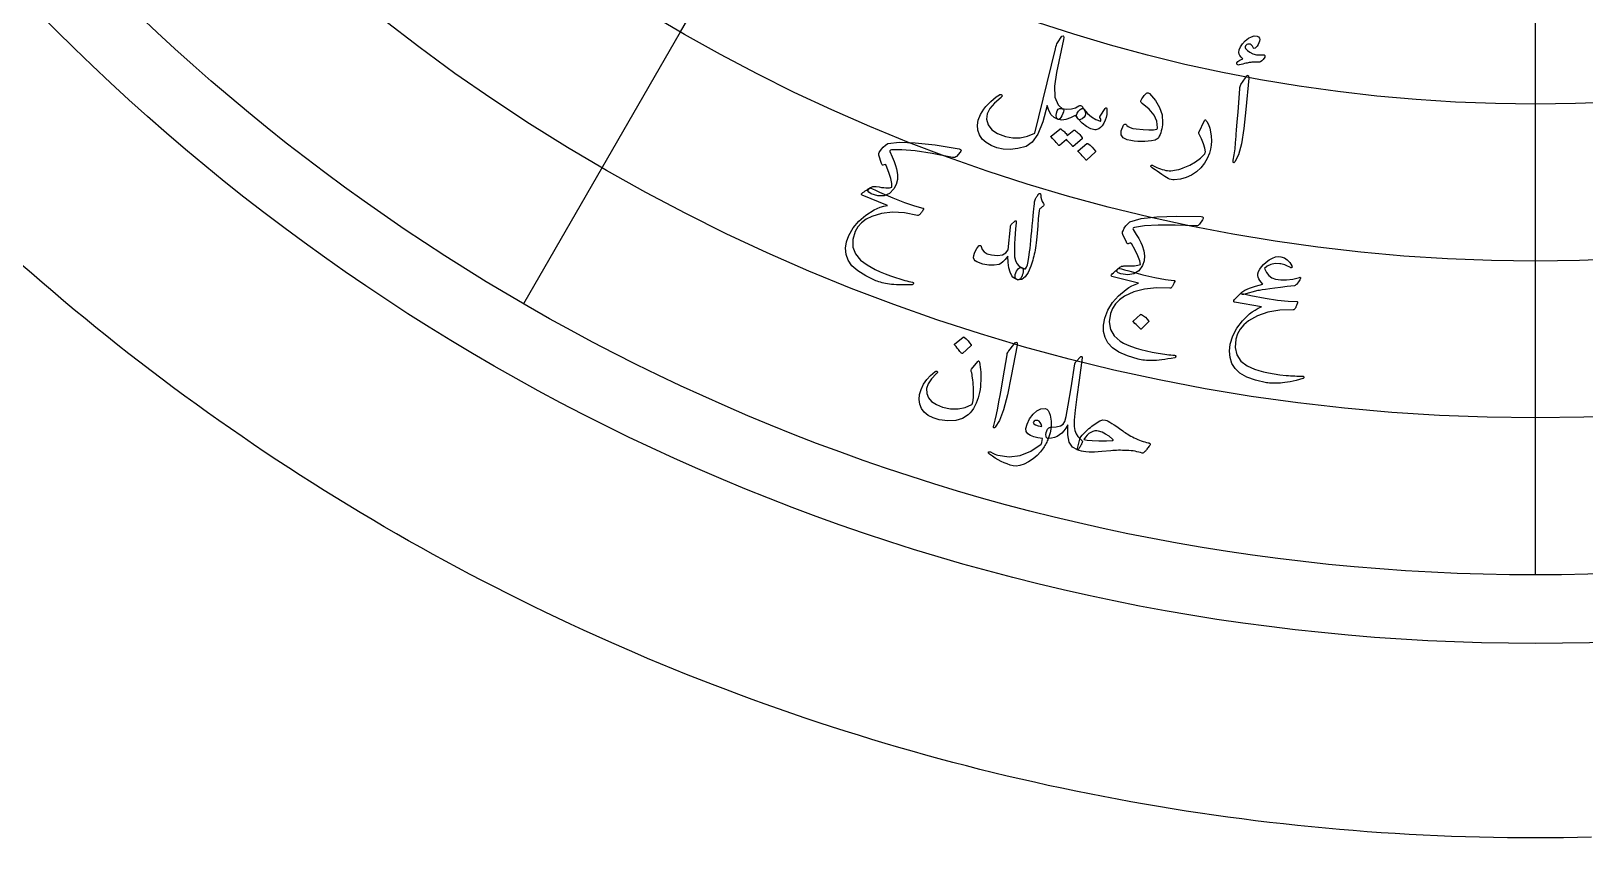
# Model space of a CAD drawing. Header units: millimetres. Extents: x -150 to 150, y -150 to 184.
# Drawn here: x -98.7 to 3.2, y -150 to -97.1 of the extents above; entities that cross this region are included whole.
import ezdxf

# ---------------------------------------------------------------- set-up
doc = ezdxf.new("R2010")
doc.units = ezdxf.units.MM
for name, color, linetype in [('CUT_OUTER', 1, 'Continuous'), ('ENGRAVE', 7, 'Continuous'), ('ENGRAVE_FINE', 8, 'Continuous'), ('GUIDE', 3, 'Continuous'), ('TEXT', 5, 'Continuous')]:
    doc.layers.add(name, color=color, linetype=linetype)

msp = doc.modelspace()

# ---------------------------------------------------------------- linework, layer by layer
at = {"layer": 'CUT_OUTER'}
msp.add_lwpolyline([(3.6812, -149.9548), (2.761, -149.9746), (1.8407, -149.9887), (0.9204, -149.9972), (0, -150), (-0.9204, -149.9972), (-1.8407, -149.9887), (-2.761, -149.9746), (-3.6812, -149.9548), (-4.6012, -149.9294), (-5.5211, -149.8984), (-6.4407, -149.8617), (-7.3602, -149.8193), (-8.2793, -149.7713), (-9.1981, -149.7177), (-10.1166, -149.6585), (-11.0347, -149.5936), (-11.9524, -149.523), (-12.8696, -149.4469), (-13.7863, -149.3651), (-14.7026, -149.2777), (-15.6182, -149.1847), (-16.5333, -149.086), (-17.4478, -148.9818), (-18.3616, -148.8719), (-19.2747, -148.7565), (-20.1871, -148.6354), (-21.0987, -148.5087), (-22.0096, -148.3765), (-22.9196, -148.2386), (-23.8287, -148.0952), (-24.737, -147.9462), (-25.6443, -147.7916), (-26.5506, -147.6315), (-27.456, -147.4658), (-28.3603, -147.2946), (-29.2635, -147.1178), (-30.1657, -146.9355), (-31.0667, -146.7476), (-31.9665, -146.5542), (-32.8652, -146.3553), (-33.7626, -146.1509), (-34.6587, -145.941), (-35.5535, -145.7256), (-36.447, -145.5047), (-37.3391, -145.2783), (-38.2298, -145.0465), (-39.1191, -144.8092), (-40.0069, -144.5664), (-40.8932, -144.3182), (-41.778, -144.0646), (-42.6611, -143.8055), (-43.5427, -143.5411), (-44.4226, -143.2712), (-45.3009, -142.9959), (-46.1774, -142.7153), (-47.0523, -142.4292), (-47.9253, -142.1378), (-48.7965, -141.8411), (-49.6659, -141.539), (-50.5335, -141.2316), (-51.3991, -140.9189), (-52.2628, -140.6009), (-53.1245, -140.2775), (-53.9843, -139.9489), (-54.8419, -139.615), (-55.6976, -139.2759), (-56.5511, -138.9315), (-57.4025, -138.5819), (-58.2518, -138.2271), (-59.0988, -137.8671), (-59.9436, -137.5019), (-60.7862, -137.1315), (-61.6265, -136.7559), (-62.4644, -136.3752), (-63.3, -135.9894), (-64.1333, -135.5984), (-64.9641, -135.2023), (-65.7924, -134.8012), (-66.6183, -134.3949), (-67.4417, -133.9836), (-68.2625, -133.5673), (-69.0808, -133.1459), (-69.8965, -132.7196), (-70.7095, -132.2882), (-71.5199, -131.8518), (-72.3276, -131.4105), (-73.1325, -130.9642), (-73.9347, -130.513), (-74.7342, -130.0569), (-75.5308, -129.5959), (-76.3245, -129.13), (-77.1154, -128.6593), (-77.9034, -128.1837), (-78.6885, -127.7033), (-79.4705, -127.2181), (-80.2496, -126.728), (-81.0257, -126.2332), (-81.7987, -125.7337), (-82.5687, -125.2294), (-83.3355, -124.7204), (-84.0992, -124.2068), (-84.8598, -123.6884), (-85.6171, -123.1654), (-86.3712, -122.6377), (-87.1221, -122.1054), (-87.8697, -121.5686), (-88.614, -121.0271), (-89.3549, -120.4811), (-90.0925, -119.9306), (-90.8267, -119.3755), (-91.5574, -118.816), (-92.2847, -118.252), (-93.0086, -117.6835), (-93.7289, -117.1106), (-94.4457, -116.5333), (-95.159, -115.9516), (-95.8687, -115.3655), (-96.5747, -114.7751), (-97.2772, -114.1804), (-97.9759, -113.5813), (-98.671, -112.978), (-99.3624, -112.3705)], dxfattribs=at)
at = {"layer": 'ENGRAVE'}
for radius in [132.75, 112.1737]:
    msp.add_circle((0, 0), radius, dxfattribs=at)
at = {"layer": 'ENGRAVE_FINE'}
for points in [[(-56.0869, -97.1453), (-45.7987, -79.3258)], [(0, -112.1737), (0, -91.5975)], [(-66.375, -114.9649), (-56.0869, -97.1453)], [(0, -132.75), (0, -112.1737)]]:
    msp.add_lwpolyline(points, dxfattribs=at)
for radius in [122.4619, 101.8856]:
    msp.add_circle((0, 0), radius, dxfattribs=at)
at = {"layer": 'GUIDE'}
msp.add_circle((0, 0), 137.25, dxfattribs=at)
at = {"layer": 'TEXT'}
for points in [[(-31.4359, -99.8127), (-31.5645, -100.7147), (-31.5278, -101.4226), (-31.3256, -101.9359), (-30.9585, -102.2534), (-30.9434, -102.3017), (-30.9585, -102.3845), (-31.004, -102.5018), (-31.0797, -102.6536), (-31.1453, -102.7714), (-31.206, -102.8513), (-31.262, -102.8933), (-31.3131, -102.8974), (-31.5778, -102.7728), (-31.7868, -102.577), (-31.9399, -102.3104), (-32.0368, -101.9733), (-32.3258, -103.044), (-32.6509, -103.8492), (-33.0144, -104.3879), (-33.4167, -104.6593), (-33.9653, -104.7986), (-34.4686, -104.8614), (-34.9255, -104.8484), (-35.3351, -104.7601), (-35.7221, -104.6062), (-36.0426, -104.4105), (-36.2964, -104.1736), (-36.4832, -103.8962), (-36.5934, -103.5903), (-36.6176, -103.2679), (-36.5563, -102.9291), (-36.4102, -102.5739), (-36.3061, -102.3934), (-36.1874, -102.218), (-36.0544, -102.0477), (-35.907, -101.8825), (-35.7449, -101.7223), (-35.5676, -101.5674), (-35.3751, -101.4176), (-35.1676, -101.2729), (-35.1394, -101.2594), (-35.1113, -101.2526), (-35.0832, -101.2523), (-35.0552, -101.2587), (-35.0338, -101.2694), (-35.0174, -101.2851), (-35.006, -101.3056), (-34.9997, -101.331), (-35.0009, -101.3588), (-35.0121, -101.3864), (-35.0334, -101.4139), (-35.0647, -101.4413), (-35.5025, -101.8144), (-35.809, -102.1762), (-35.9828, -102.5279), (-36.0226, -102.8701), (-35.9197, -103.2499), (-35.6784, -103.5674), (-35.2988, -103.8216), (-34.7811, -104.011), (-34.2946, -104.0932), (-33.8089, -104.0849), (-33.325, -103.9862), (-32.8439, -103.7971), (-31.5006, -98.2565), (-31.4673, -98.1244), (-31.4336, -98.0145), (-31.3996, -97.9266), (-31.3652, -97.8608), (-31.066, -97.4296), (-30.9973, -97.4065), (-30.9572, -97.4335), (-30.9457, -97.5106), (-30.9628, -97.6379)], [(-18.1008, -99.1264), (-18.2064, -99.1278), (-18.3045, -99.1294), (-18.3951, -99.1312), (-18.4782, -99.1333), (-18.5533, -99.1363), (-18.6202, -99.1408), (-18.6788, -99.1468), (-18.7291, -99.1543), (-18.7805, -99.164), (-18.8427, -99.1764), (-18.9155, -99.1916), (-18.999, -99.2094), (-19.0933, -99.2304), (-19.1986, -99.2551), (-19.3148, -99.2834), (-19.442, -99.3153), (-19.4927, -99.3224), (-19.5334, -99.3144), (-19.564, -99.2913), (-19.5844, -99.2532), (-19.5847, -99.1695), (-19.5207, -99.0846), (-19.3927, -98.9984), (-19.2008, -98.9107), (-19.3145, -98.8087), (-19.3956, -98.7065), (-19.4442, -98.6042), (-19.4604, -98.5019), (-19.4316, -98.3206), (-19.3514, -98.1334), (-19.22, -97.9403), (-19.0378, -97.7411), (-18.8343, -97.5702), (-18.6386, -97.4625), (-18.4504, -97.418), (-18.2693, -97.4367), (-18.1748, -97.482), (-18.1174, -97.5501), (-18.0969, -97.6411), (-18.1135, -97.755), (-18.1536, -97.8741), (-18.2033, -97.9807), (-18.2629, -98.0749), (-18.3322, -98.1567), (-18.3965, -98.2111), (-18.4502, -98.2303), (-18.4933, -98.2142), (-18.5258, -98.1629), (-18.5599, -98.0889), (-18.605, -98.0308), (-18.6611, -97.9888), (-18.7282, -97.9627), (-18.8011, -97.9487), (-18.8685, -97.9528), (-18.9304, -97.9749), (-18.9868, -98.0151), (-19.0327, -98.068), (-19.0536, -98.1214), (-19.0495, -98.1754), (-19.0204, -98.2301), (-18.8986, -98.3701), (-18.7397, -98.4862), (-18.5437, -98.5781), (-18.3107, -98.6456), (-18.2899, -98.6486), (-18.2664, -98.6506), (-18.2401, -98.6515), (-18.2112, -98.6512), (-18.1796, -98.6504), (-18.1455, -98.6495), (-18.1088, -98.6485), (-18.0697, -98.6475), (-18.0273, -98.647), (-17.989, -98.6463), (-17.9547, -98.6454), (-17.9243, -98.6442), (-17.8976, -98.6435), (-17.874, -98.6438), (-17.8536, -98.6451), (-17.8365, -98.6474), (-17.805, -98.6568), (-17.7807, -98.6724), (-17.7635, -98.694), (-17.7534, -98.7219), (-17.7485, -98.7477), (-17.7483, -98.7717), (-17.7528, -98.7937), (-17.7619, -98.8138), (-17.8644, -98.9494), (-17.9551, -99.0467), (-18.0339, -99.1057), (-18.1008, -99.1264)], [(-19.0337, -100.1606), (-18.9294, -100.0229), (-18.8587, -99.9809), (-18.8213, -100.0348), (-18.8173, -100.1845), (-19.01, -102.2329), (-19.1282, -103.4901), (-19.2855, -104.4826), (-19.4847, -105.2102), (-19.7272, -105.6723), (-19.7623, -105.7072), (-19.7908, -105.7242), (-19.8128, -105.7233), (-19.8281, -105.7045), (-19.8382, -105.6776), (-19.8427, -105.6443), (-19.8418, -105.6046), (-19.8352, -105.5585), (-19.7684, -105.2025), (-19.7139, -104.8218), (-19.6718, -104.4164), (-19.6418, -103.9865), (-19.6318, -103.8745), (-19.6079, -103.5716), (-19.5696, -103.0776), (-19.5165, -102.3929), (-19.4082, -100.8723), (-19.397, -100.7925), (-19.379, -100.7204), (-19.3543, -100.656), (-19.3228, -100.5992)], [(-25.8759, -101.6208), (-25.8196, -101.5324), (-25.7662, -101.4535), (-25.7158, -101.384), (-25.6684, -101.324), (-25.6244, -101.2729), (-25.5841, -101.23), (-25.5474, -101.1953), (-25.5145, -101.1688), (-25.4682, -101.1471), (-25.4215, -101.1448), (-25.3743, -101.162), (-25.3268, -101.1987), (-24.933, -101.6383), (-24.6579, -102.1017), (-24.5025, -102.5901), (-24.4678, -103.1039), (-24.4794, -103.2457), (-24.4973, -103.3827), (-24.5217, -103.515), (-24.5524, -103.6426), (-24.5899, -103.7642), (-24.6344, -103.8788), (-24.6859, -103.9864), (-24.7444, -104.0869), (-24.7875, -104.1379), (-24.8384, -104.1806), (-24.8971, -104.215), (-24.9636, -104.241), (-25.1829, -104.2888), (-25.4053, -104.3214), (-25.631, -104.3389), (-25.8597, -104.3411), (-26.0906, -104.3294), (-26.3229, -104.305), (-26.5565, -104.2679), (-26.7913, -104.2181), (-27.0549, -104.1014), (-27.1832, -103.9048), (-27.1766, -103.6288), (-27.0355, -103.2735), (-27.0098, -103.2375), (-26.9803, -103.2122), (-26.9472, -103.1977), (-26.9103, -103.1938), (-26.8822, -103.2049), (-26.8549, -103.2233), (-26.8285, -103.2491), (-26.8028, -103.2822), (-26.7172, -103.3611), (-26.5898, -103.4258), (-26.4206, -103.4762), (-26.2097, -103.512), (-25.7446, -103.5597), (-25.3604, -103.577), (-25.0572, -103.5647), (-24.835, -103.5236), (-24.8219, -103.5139), (-24.8109, -103.495), (-24.802, -103.467), (-24.7953, -103.4299), (-24.8408, -103.0125), (-25.0247, -102.6087), (-25.3457, -102.2175), (-25.8029, -101.8378), (-25.8615, -101.7846), (-25.8932, -101.7307), (-25.898, -101.6761), (-25.8759, -101.6208)], [(-29.6133, -102.7294), (-29.7364, -102.8402), (-29.8429, -102.9003), (-29.9325, -102.9096), (-30.0052, -102.8683), (-30.0141, -102.8589), (-30.0266, -102.8435), (-30.0429, -102.8221), (-30.063, -102.7948), (-30.0878, -102.7611), (-30.1184, -102.7208), (-30.1547, -102.6739), (-30.1967, -102.6205), (-30.5135, -102.7906), (-30.8069, -102.893), (-31.0763, -102.9277), (-31.3212, -102.8949), (-31.3921, -102.8493), (-31.4343, -102.7642), (-31.4478, -102.6399), (-31.4325, -102.4762), (-31.3902, -102.3224), (-31.3207, -102.2196), (-31.2238, -102.1678), (-31.0996, -102.1669), (-30.7526, -102.2069), (-30.4453, -102.1914), (-30.1783, -102.1207), (-29.9515, -101.9952), (-29.8966, -101.9682), (-29.8431, -101.9681), (-29.7908, -101.9948), (-29.7399, -102.0484), (-29.732, -102.0569), (-29.7221, -102.0699), (-29.7102, -102.0872), (-29.6963, -102.1089), (-29.6805, -102.1351), (-29.6626, -102.1656), (-29.6426, -102.2005), (-29.6207, -102.2398), (-29.5447, -102.3836), (-29.5181, -102.5131), (-29.5409, -102.6284), (-29.6133, -102.7294)], [(-30.0283, -102.8267), (-30.0923, -102.7181), (-30.1074, -102.6009), (-30.0738, -102.4751), (-29.9916, -102.3407), (-29.868, -102.2347), (-29.7666, -102.1778), (-29.6873, -102.1698), (-29.6298, -102.211), (-29.3845, -102.4977), (-29.1209, -102.7245), (-28.8395, -102.8912), (-28.541, -102.9977), (-28.5298, -102.9987), (-28.5205, -102.9948), (-28.5131, -102.9859), (-28.5077, -102.9723), (-28.5079, -102.9435), (-28.5197, -102.8973), (-28.5431, -102.8339), (-28.578, -102.7531), (-28.5825, -102.7302), (-28.583, -102.7083), (-28.5794, -102.6876), (-28.5718, -102.668), (-28.2237, -102.1657), (-28.2087, -102.1471), (-28.1935, -102.135), (-28.1779, -102.1296), (-28.162, -102.1307), (-28.1475, -102.1374), (-28.1365, -102.1486), (-28.1289, -102.1642), (-28.1247, -102.1843), (-28.1139, -102.3819), (-28.1269, -102.5719), (-28.1638, -102.7541), (-28.2248, -102.9288), (-28.3251, -103.1392), (-28.4286, -103.3043), (-28.535, -103.424), (-28.6446, -103.4984), (-28.7221, -103.5344), (-28.7908, -103.5577), (-28.8504, -103.5682), (-28.9009, -103.5661), (-29.1763, -103.4953), (-29.4564, -103.3486), (-29.7407, -103.1257), (-30.0283, -102.8267)], [(-21.7118, -102.9587), (-21.7041, -102.9449), (-21.696, -102.9343), (-21.6876, -102.927), (-21.6788, -102.9229), (-21.6555, -102.9257), (-21.6297, -102.9418), (-21.6015, -102.9712), (-21.5707, -103.014), (-21.4592, -103.2225), (-21.3733, -103.4544), (-21.3131, -103.7096), (-21.2784, -103.9883), (-21.2669, -104.283), (-21.2811, -104.5682), (-21.321, -104.8439), (-21.387, -105.11), (-21.5328, -105.4483), (-21.724, -105.7624), (-21.9612, -106.0518), (-22.2446, -106.3164), (-22.5662, -106.5419), (-22.9156, -106.7063), (-23.2928, -106.8092), (-23.6973, -106.8503), (-23.8031, -106.8487), (-23.9055, -106.8317), (-24.0045, -106.7994), (-24.0999, -106.7516), (-24.3148, -106.62), (-24.508, -106.4988), (-24.6795, -106.3881), (-24.8295, -106.288), (-24.9575, -106.1987), (-25.0631, -106.1204), (-25.1464, -106.0531), (-25.2074, -105.997), (-25.2191, -105.9813), (-25.2266, -105.9666), (-25.23, -105.9529), (-25.2292, -105.9402), (-25.2239, -105.9249), (-25.2156, -105.9112), (-25.2045, -105.8994), (-25.1906, -105.8893), (-25.1742, -105.8829), (-25.1558, -105.8825), (-25.1356, -105.8878), (-25.1134, -105.899), (-24.9791, -105.9702), (-24.8494, -106.0332), (-24.7243, -106.0879), (-24.6039, -106.1344), (-24.4871, -106.173), (-24.3729, -106.2038), (-24.2613, -106.2269), (-24.1524, -106.2424), (-24.042, -106.25), (-23.926, -106.2496), (-23.8045, -106.2413), (-23.6773, -106.225), (-23.5446, -106.2002), (-23.4061, -106.1663), (-23.262, -106.1233), (-23.1122, -106.0712), (-22.6853, -105.8907), (-22.3085, -105.6748), (-21.9814, -105.4241), (-21.7041, -105.1389), (-21.6851, -105.115), (-21.6715, -105.0858), (-21.6633, -105.0512), (-21.6604, -105.0113), (-21.6998, -104.7635), (-21.7829, -104.4798), (-21.9093, -104.1601), (-22.0783, -103.8044), (-22.0844, -103.7827), (-22.0869, -103.7641), (-22.0857, -103.7483), (-22.0808, -103.7354)], [(-30.2966, -103.5934), (-30.2834, -103.5864), (-30.2674, -103.5846), (-30.2484, -103.5879), (-30.2265, -103.5965), (-30.1547, -103.6496), (-30.0862, -103.7048), (-30.0211, -103.7623), (-29.9593, -103.8221), (-29.9005, -103.8847), (-29.8444, -103.9509), (-29.7908, -104.0206), (-29.7399, -104.0939), (-29.7318, -104.1141), (-29.7312, -104.1333), (-29.738, -104.1515), (-29.7524, -104.1686), (-30.3235, -104.6657), (-30.3367, -104.6706), (-30.3527, -104.6659), (-30.3715, -104.6518), (-30.3932, -104.6281), (-30.4069, -104.608), (-30.4304, -104.5791), (-30.4636, -104.5414), (-30.5065, -104.4949), (-30.5595, -104.4388), (-30.6228, -104.3726), (-30.6965, -104.2962), (-30.7805, -104.2096), (-31.234, -104.5897), (-31.2528, -104.5999), (-31.2724, -104.5978), (-31.2928, -104.5835), (-31.3141, -104.557), (-31.3325, -104.534), (-31.3619, -104.499), (-31.4022, -104.4519), (-31.4535, -104.3928), (-31.5167, -104.3213), (-31.5928, -104.2371), (-31.6818, -104.1402), (-31.7835, -104.0305), (-31.7927, -104.0146), (-31.7947, -104.0009), (-31.7895, -103.9893), (-31.7771, -103.98), (-31.1987, -103.5175), (-31.1855, -103.5106), (-31.1694, -103.5089), (-31.1504, -103.5124), (-31.1285, -103.5212), (-31.0666, -103.5635), (-31.0078, -103.6087), (-30.952, -103.6567), (-30.8993, -103.7077), (-30.8494, -103.7609), (-30.8023, -103.8161), (-30.758, -103.8731), (-30.7163, -103.9321)], [(-37.7531, -105.042), (-37.9941, -105.3108), (-38.0402, -105.3515), (-38.0977, -105.3761), (-38.1665, -105.3848), (-38.2468, -105.3775), (-39.5816, -105.1272), (-40.6932, -104.9576), (-41.5829, -104.8757), (-42.2514, -104.8873), (-42.3098, -104.9003), (-42.3459, -104.9233), (-42.3597, -104.9563), (-42.3512, -104.9994), (-42.2001, -105.351), (-42.077, -105.6558), (-41.9823, -105.9139), (-41.9166, -106.1253), (-41.8572, -106.4928), (-41.8654, -106.8345), (-41.9418, -107.1504), (-42.087, -107.4403), (-42.3888, -107.7416), (-42.7397, -107.8963), (-43.1392, -107.9038), (-43.5863, -107.7636), (-43.7487, -107.6647), (-43.8101, -107.5645), (-43.7708, -107.4631), (-43.631, -107.3604), (-43.5708, -107.3302), (-43.5213, -107.3067), (-43.4825, -107.2898), (-43.4544, -107.2796), (-43.402, -107.2783), (-43.3506, -107.2795), (-43.3003, -107.2833), (-43.251, -107.2897), (-43.0687, -107.3192), (-42.9019, -107.3427), (-42.7508, -107.3602), (-42.6153, -107.3718), (-42.495, -107.3763), (-42.3893, -107.3724), (-42.2982, -107.3601), (-42.2217, -107.3395), (-42.2283, -107.0922), (-42.2941, -106.7714), (-42.4184, -106.3771), (-42.6, -105.9089), (-42.6111, -105.8875), (-42.6242, -105.8712), (-42.6393, -105.8601), (-42.6566, -105.8541), (-42.8118, -105.8877), (-42.8396, -105.8834), (-42.8646, -105.8623), (-42.8866, -105.8243), (-42.9057, -105.7694), (-43.0774, -105.2258), (-43.0849, -105.1735), (-43.078, -105.1171), (-43.0566, -105.0566), (-43.0208, -104.9919), (-42.9121, -104.8401), (-42.7875, -104.7039), (-42.647, -104.5831), (-42.4906, -104.4777), (-41.728, -104.3814), (-40.6934, -104.4132), (-39.3861, -104.5648), (-37.8041, -104.8261), (-37.7243, -104.8554), (-37.6891, -104.9011), (-37.6987, -104.9633), (-37.7531, -105.042)], [(-29.4368, -104.4668), (-29.4237, -104.4596), (-29.4075, -104.4576), (-29.3884, -104.4609), (-29.3663, -104.4692), (-29.2238, -104.5776), (-29.0942, -104.6973), (-28.9776, -104.8283), (-28.8738, -104.9708), (-28.8653, -104.9905), (-28.864, -105.0082), (-28.87, -105.0239), (-28.8833, -105.0376), (-29.4434, -105.542), (-29.462, -105.5525), (-29.4817, -105.5508), (-29.5025, -105.5368), (-29.5244, -105.5107), (-29.5433, -105.488), (-29.5734, -105.4535), (-29.6148, -105.4071), (-29.6674, -105.3489), (-29.7322, -105.2785), (-29.8102, -105.1956), (-29.9013, -105.1002), (-30.0055, -104.9922), (-30.0186, -104.9754), (-30.0235, -104.9609), (-30.02, -104.9489), (-30.0083, -104.9392)], [(-43.0388, -107.6552), (-42.1665, -108.0358), (-41.4006, -108.3356), (-40.7427, -108.5569), (-40.1942, -108.7018), (-40.1772, -108.7058), (-40.1635, -108.7121), (-40.153, -108.7207), (-40.1459, -108.7315), (-40.1424, -108.744), (-40.1427, -108.7575), (-40.1468, -108.772), (-40.1548, -108.7877), (-40.192, -108.8462), (-40.2268, -108.8997), (-40.2593, -108.9482), (-40.2894, -108.9915), (-40.3172, -109.0298), (-40.3426, -109.063), (-40.3657, -109.0911), (-40.3863, -109.1142), (-40.425, -109.1489), (-40.4629, -109.1711), (-40.5002, -109.1805), (-40.5367, -109.1774), (-41.397, -109.0206), (-42.1846, -108.9799), (-42.9013, -109.0568), (-43.548, -109.253), (-43.9093, -109.4342), (-44.21, -109.6584), (-44.4496, -109.9259), (-44.6278, -110.2372), (-44.7938, -110.772), (-44.791, -111.2636), (-44.6182, -111.7119), (-44.2744, -112.1159), (-44.0756, -112.2751), (-43.8491, -112.4305), (-43.595, -112.5821), (-43.3132, -112.7296), (-43.0044, -112.8732), (-42.6692, -113.0127), (-42.3076, -113.1481), (-41.9196, -113.279), (-41.7804, -113.322), (-41.6431, -113.3632), (-41.5077, -113.4024), (-41.3742, -113.4398), (-41.2435, -113.475), (-41.1166, -113.5078), (-40.9934, -113.538), (-40.8739, -113.5657), (-40.8384, -113.5765), (-40.8165, -113.5943), (-40.8085, -113.6189), (-40.8142, -113.6504), (-40.8293, -113.684), (-40.8471, -113.7077), (-40.8674, -113.7216), (-40.8905, -113.7257), (-41.1259, -113.7351), (-41.3478, -113.7402), (-41.5561, -113.7409), (-41.7507, -113.7375), (-41.9312, -113.7304), (-42.0975, -113.7205), (-42.2494, -113.7078), (-42.3869, -113.6923), (-42.5138, -113.6712), (-42.6366, -113.6485), (-42.7552, -113.6243), (-42.8696, -113.5986), (-42.98, -113.5703), (-43.0865, -113.5384), (-43.189, -113.5029), (-43.2876, -113.4638), (-43.9437, -113.1535), (-44.4626, -112.8248), (-44.8445, -112.4795), (-45.0896, -112.1191), (-45.2213, -111.7378), (-45.2584, -111.3392), (-45.2015, -110.9234), (-45.0513, -110.4905), (-44.7679, -109.9928), (-44.3961, -109.5491), (-43.9369, -109.1583), (-43.3913, -108.8193), (-43.1956, -108.7286), (-42.9844, -108.6509), (-42.7576, -108.5861), (-42.5154, -108.534), (-44.1837, -107.8495), (-44.2167, -107.8159), (-44.2208, -107.7781), (-44.196, -107.736), (-44.1423, -107.6897), (-44.0515, -107.6275), (-43.9695, -107.5717), (-43.8962, -107.5223), (-43.8316, -107.4794), (-43.7759, -107.4435), (-43.7292, -107.4148), (-43.6915, -107.3935), (-43.6628, -107.3796), (-43.6166, -107.3939), (-43.4973, -107.4447), (-43.3048, -107.532), (-43.0388, -107.6552)], [(-32.6178, -107.7973), (-32.595, -107.7668), (-32.5708, -107.7474), (-32.5453, -107.7391), (-32.5184, -107.7419), (-32.4968, -107.7528), (-32.4802, -107.7709), (-32.4686, -107.7962), (-32.4619, -107.8288), (-32.4442, -107.9918), (-32.4091, -108.1416), (-32.3567, -108.278), (-32.2869, -108.4011), (-32.2671, -108.4521), (-32.2678, -108.5018), (-32.2888, -108.5504), (-32.3303, -108.5976), (-32.3564, -108.6209), (-32.3829, -108.644), (-32.4098, -108.667), (-32.4372, -108.6899), (-32.4646, -108.7127), (-32.4916, -108.7357), (-32.5181, -108.7588), (-32.5442, -108.782), (-32.561, -108.8522), (-32.5859, -109.0547), (-32.6189, -109.3896), (-32.6594, -109.857), (-32.6807, -110.1141), (-32.7019, -110.3552), (-32.723, -110.5804), (-32.744, -110.7895), (-32.7652, -110.9821), (-32.7871, -111.1576), (-32.8096, -111.3159), (-32.8328, -111.457), (-32.8577, -111.5892), (-32.8852, -111.7206), (-32.9154, -111.8512), (-32.9483, -111.981), (-32.9839, -112.1105), (-33.0225, -112.2401), (-33.0641, -112.3697), (-33.1086, -112.4995), (-33.2884, -112.9256), (-33.4839, -113.2201), (-33.6952, -113.3828), (-33.9219, -113.4136), (-34.0215, -113.3867), (-34.092, -113.3354), (-34.1335, -113.2598), (-34.1458, -113.16), (-34.1344, -113.0504), (-34.1047, -112.9453), (-34.0566, -112.8448), (-33.9903, -112.7488), (-33.9147, -112.6643), (-33.8432, -112.6126), (-33.7757, -112.5936), (-33.7122, -112.6073), (-33.6652, -112.625), (-33.6231, -112.6407), (-33.5858, -112.6545), (-33.5533, -112.6663), (-33.5249, -112.6755), (-33.4999, -112.6813), (-33.4783, -112.6836), (-33.4601, -112.6824), (-33.3963, -112.586), (-33.3376, -112.428), (-33.2842, -112.2083), (-33.2358, -111.927), (-33.2124, -111.7583), (-33.1882, -111.5641), (-33.163, -111.3444), (-33.1369, -111.0994), (-33.1092, -110.8286), (-33.0793, -110.5318), (-33.0469, -110.209), (-33.0122, -109.8602), (-32.9784, -109.5191), (-32.9491, -109.2193), (-32.9243, -108.9608), (-32.9042, -108.7436), (-32.8884, -108.5678), (-32.8766, -108.4335), (-32.8688, -108.3407), (-32.865, -108.2894), (-32.8551, -108.224), (-32.8343, -108.157), (-32.8026, -108.0884), (-32.7601, -108.0183), (-32.7354, -107.9842), (-32.7127, -107.952), (-32.692, -107.9217), (-32.6732, -107.8931), (-32.6564, -107.8664), (-32.6416, -107.8415), (-32.6287, -107.8185), (-32.6178, -107.7973)], [(-33.9313, -113.4185), (-34.0751, -113.3662), (-34.1947, -113.3025), (-34.2901, -113.2276), (-34.3613, -113.1414), (-34.4718, -112.913), (-34.552, -112.6227), (-34.6016, -112.2706), (-34.6204, -111.8568), (-34.7867, -112.0659), (-34.9371, -112.2255), (-35.0713, -112.3355), (-35.1893, -112.396), (-35.516, -112.4554), (-35.8697, -112.448), (-36.2499, -112.3733), (-36.6561, -112.2312), (-36.7628, -112.166), (-36.8315, -112.076), (-36.8622, -111.9612), (-36.8549, -111.8217), (-36.8147, -111.6682), (-36.7466, -111.5111), (-36.6508, -111.3504), (-36.5273, -111.1861), (-36.5066, -111.165), (-36.4844, -111.1513), (-36.4606, -111.1449), (-36.4354, -111.1458), (-36.4063, -111.1563), (-36.3855, -111.1739), (-36.3729, -111.1985), (-36.3686, -111.2303), (-36.3113, -111.4244), (-36.1807, -111.5787), (-35.9768, -111.693), (-35.6996, -111.7668), (-35.2935, -111.8007), (-34.9734, -111.7566), (-34.7397, -111.6354), (-34.5921, -111.4375), (-34.4485, -109.956), (-34.4382, -109.8891), (-34.4212, -109.8321), (-34.3978, -109.7849), (-34.3678, -109.7476), (-34.1821, -109.5719), (-34.1563, -109.5493), (-34.1339, -109.5344), (-34.1148, -109.5272), (-34.0991, -109.5277), (-34.0828, -109.5445), (-34.0734, -109.5746), (-34.0711, -109.6182), (-34.0758, -109.6751), (-34.1161, -110.052), (-34.1476, -110.401), (-34.1705, -110.7219), (-34.1849, -111.0148), (-34.1917, -111.2793), (-34.1918, -111.5153), (-34.1853, -111.7226), (-34.1722, -111.9012), (-34.1208, -112.1418), (-34.0258, -112.3401), (-33.8871, -112.496), (-33.705, -112.6094), (-33.6547, -112.6448), (-33.6222, -112.7001), (-33.6074, -112.7753), (-33.6102, -112.8705), (-33.6177, -112.9189), (-33.6272, -112.9672), (-33.6386, -113.0154), (-33.652, -113.0636), (-33.6682, -113.1114), (-33.6881, -113.1585), (-33.7118, -113.205), (-33.7392, -113.2509), (-33.7961, -113.3324), (-33.847, -113.3875), (-33.8921, -113.4162), (-33.9313, -113.4185)], [(-21.8448, -109.462), (-22.0436, -109.7634), (-22.0832, -109.8104), (-22.1364, -109.8433), (-22.2032, -109.862), (-22.2836, -109.8666), (-23.6408, -109.816), (-24.7653, -109.8122), (-25.6573, -109.8625), (-26.3168, -109.9725), (-26.3726, -109.994), (-26.4049, -110.0221), (-26.4137, -110.0568), (-26.3989, -110.0981), (-26.1977, -110.4236), (-26.0309, -110.7069), (-25.8992, -110.9482), (-25.803, -111.1476), (-25.6901, -111.5023), (-25.6478, -111.8415), (-25.6767, -112.1652), (-25.7775, -112.4733), (-26.0316, -112.8159), (-26.3558, -113.0206), (-26.7499, -113.087), (-27.2128, -113.0143), (-27.388, -112.9404), (-27.4635, -112.8503), (-27.4396, -112.7442), (-27.3165, -112.6221), (-27.2614, -112.5833), (-27.2159, -112.5528), (-27.18, -112.5304), (-27.1537, -112.5162), (-27.1021, -112.5071), (-27.0511, -112.5007), (-27.0008, -112.4971), (-26.9511, -112.4961), (-26.7664, -112.4984), (-26.598, -112.497), (-26.4459, -112.492), (-26.3102, -112.4835), (-26.1905, -112.4702), (-26.0866, -112.4507), (-25.9983, -112.4251), (-25.9257, -112.3935), (-25.9686, -112.1499), (-26.0811, -111.8424), (-26.2622, -111.4706), (-26.5109, -111.0344), (-26.5249, -111.0148), (-26.5403, -111.0006), (-26.557, -110.9919), (-26.5749, -110.9885), (-26.7235, -111.0446), (-26.7516, -111.0445), (-26.7794, -111.0273), (-26.8068, -110.993), (-26.8338, -110.9415), (-27.0838, -110.4292), (-27.0989, -110.3786), (-27.1004, -110.3218), (-27.0882, -110.2587), (-27.0623, -110.1895), (-26.9772, -110.0233), (-26.8741, -109.8702), (-26.7529, -109.73), (-26.6138, -109.6027), (-25.8738, -109.3949), (-24.8458, -109.2737), (-23.5304, -109.2309), (-21.9272, -109.256), (-21.8439, -109.2731), (-21.8024, -109.3132), (-21.8027, -109.3761), (-21.8448, -109.462)], [(-15.4106, -113.268), (-15.4118, -113.3208), (-15.4581, -113.4135), (-15.5496, -113.5459), (-15.6866, -113.7179), (-15.7144, -113.7451), (-15.7451, -113.7661), (-15.7787, -113.7812), (-15.8152, -113.7902), (-16.2992, -113.8542), (-16.7311, -113.9109), (-17.1107, -113.9606), (-17.4378, -114.0041), (-17.7122, -114.0413), (-17.9336, -114.072), (-18.1019, -114.0967), (-18.2171, -114.1156), (-19.1656, -114.3671), (-19.2285, -114.3613), (-19.2746, -114.345), (-19.304, -114.3184), (-19.3165, -114.2814), (-19.3149, -114.269), (-19.3064, -114.2549), (-19.2911, -114.2391), (-19.2689, -114.2216), (-19.0607, -114.0823), (-18.7623, -113.9481), (-18.374, -113.8184), (-17.8962, -113.6922), (-18.0009, -113.5684), (-18.0869, -113.4513), (-18.1543, -113.3408), (-18.2031, -113.2369), (-18.2259, -113.1283), (-18.2155, -113.0034), (-18.172, -112.8622), (-18.0953, -112.7046), (-17.9867, -112.5451), (-17.846, -112.3906), (-17.6733, -112.241), (-17.4688, -112.0962), (-17.2527, -111.9769), (-17.0523, -111.9028), (-16.8673, -111.874), (-16.6975, -111.8905), (-16.476, -111.9717), (-16.2839, -112.0998), (-16.1212, -112.275), (-15.9875, -112.4973), (-15.9766, -112.5242), (-15.9727, -112.5482), (-15.9757, -112.5693), (-15.9857, -112.5876), (-16.004, -112.6033), (-16.0238, -112.6104), (-16.0451, -112.6088), (-16.068, -112.5985), (-16.169, -112.5488), (-16.2665, -112.5042), (-16.3606, -112.4648), (-16.4512, -112.4304), (-16.5381, -112.4017), (-16.6208, -112.3792), (-16.6994, -112.3628), (-16.7738, -112.3527), (-17.0887, -112.3433), (-17.3623, -112.393), (-17.5951, -112.5021), (-17.7871, -112.6709), (-17.6512, -112.9288), (-17.4854, -113.1299), (-17.29, -113.2742), (-17.0652, -113.3614), (-16.7191, -113.4167), (-16.3382, -113.4159), (-15.9228, -113.3586), (-15.4738, -113.2444), (-15.4555, -113.2422), (-15.4389, -113.2454), (-15.4239, -113.254), (-15.4106, -113.268)], [(-26.6873, -112.8263), (-25.7683, -113.0741), (-24.9666, -113.2576), (-24.2833, -113.3794), (-23.7194, -113.4418), (-23.7019, -113.4433), (-23.6875, -113.4475), (-23.6759, -113.4544), (-23.6673, -113.4641), (-23.6619, -113.4759), (-23.6602, -113.4893), (-23.6622, -113.5043), (-23.6678, -113.5209), (-23.6959, -113.5844), (-23.7225, -113.6424), (-23.7474, -113.6951), (-23.7708, -113.7424), (-23.7927, -113.7844), (-23.8129, -113.821), (-23.8315, -113.8522), (-23.8486, -113.8781), (-23.8817, -113.9181), (-23.916, -113.9456), (-23.9514, -113.9605), (-23.988, -113.9627), (-24.862, -113.9346), (-25.647, -114.0105), (-26.3444, -114.1923), (-26.9552, -114.4817), (-27.2858, -114.7143), (-27.5501, -114.9803), (-27.7477, -115.2802), (-27.878, -115.6145), (-27.9633, -116.1679), (-27.888, -116.6537), (-27.6509, -117.0716), (-27.2513, -117.4204), (-27.0312, -117.5485), (-26.7843, -117.6689), (-26.5106, -117.7813), (-26.2101, -117.8857), (-25.8835, -117.9821), (-25.5314, -118.0707), (-25.1538, -118.1512), (-24.7507, -118.2235), (-24.6067, -118.2455), (-24.4648, -118.2659), (-24.3251, -118.2848), (-24.1875, -118.3021), (-24.0531, -118.3176), (-23.9227, -118.3313), (-23.7964, -118.343), (-23.6742, -118.3528), (-23.6374, -118.3583), (-23.6132, -118.3726), (-23.6016, -118.3957), (-23.6026, -118.4277), (-23.6126, -118.4632), (-23.6266, -118.4893), (-23.6448, -118.506), (-23.6669, -118.5135), (-23.8984, -118.5575), (-24.1172, -118.5952), (-24.323, -118.6267), (-24.516, -118.652), (-24.6956, -118.6717), (-24.8615, -118.6864), (-25.0136, -118.6962), (-25.1519, -118.7012), (-25.2805, -118.699), (-25.4053, -118.6947), (-25.5262, -118.6883), (-25.6432, -118.6797), (-25.7566, -118.668), (-25.8666, -118.6521), (-25.9732, -118.6322), (-26.0765, -118.6081), (-26.7712, -118.398), (-27.3329, -118.1494), (-27.7616, -117.8642), (-28.0571, -117.5439), (-28.2436, -117.1862), (-28.3391, -116.7974), (-28.3441, -116.3778), (-28.2595, -115.9274), (-28.0526, -115.3934), (-27.7503, -114.8996), (-27.3538, -114.4454), (-26.8641, -114.0296), (-26.684, -113.9111), (-26.4865, -113.8031), (-26.2719, -113.7055), (-26.0399, -113.6182), (-27.7909, -113.1874), (-27.8285, -113.159), (-27.8382, -113.1222), (-27.8199, -113.0769), (-27.7736, -113.0232), (-27.693, -112.9483), (-27.6201, -112.881), (-27.5548, -112.8213), (-27.4973, -112.7694), (-27.4475, -112.7256), (-27.4055, -112.6904), (-27.3714, -112.6638), (-27.3451, -112.6458), (-27.2973, -112.653), (-27.1718, -112.6858), (-26.9685, -112.7437), (-26.6873, -112.8263)], [(-18.672, -114.4262), (-17.7379, -114.6085), (-16.9252, -114.7351), (-16.235, -114.8085), (-15.6681, -114.831), (-15.6506, -114.8313), (-15.6359, -114.8345), (-15.6239, -114.8406), (-15.6146, -114.8496), (-15.6084, -114.8609), (-15.6058, -114.8742), (-15.6066, -114.8893), (-15.6111, -114.9063), (-15.6347, -114.9716), (-15.6571, -115.0313), (-15.6783, -115.0857), (-15.6983, -115.1345), (-15.7171, -115.1779), (-15.7347, -115.2158), (-15.7511, -115.2483), (-15.7663, -115.2753), (-15.7965, -115.3176), (-15.8287, -115.3474), (-15.863, -115.3647), (-15.8994, -115.3696), (-16.7732, -115.4031), (-17.5509, -115.5341), (-18.2338, -115.7646), (-18.8226, -116.0963), (-19.1361, -116.3516), (-19.381, -116.6356), (-19.5569, -116.9487), (-19.6633, -117.2913), (-19.7095, -117.8493), (-19.6001, -118.3286), (-19.3342, -118.7288), (-18.911, -119.0486), (-18.6824, -119.1609), (-18.4276, -119.2635), (-18.1467, -119.3564), (-17.8396, -119.4393), (-17.507, -119.5125), (-17.1495, -119.5761), (-16.7671, -119.6298), (-16.36, -119.6735), (-16.2148, -119.6853), (-16.0718, -119.6957), (-15.9311, -119.7046), (-15.7927, -119.7122), (-15.6575, -119.7182), (-15.5265, -119.7226), (-15.3997, -119.7254), (-15.277, -119.7266), (-15.24, -119.7295), (-15.2148, -119.742), (-15.2016, -119.7643), (-15.2003, -119.7963), (-15.2078, -119.8324), (-15.22, -119.8594), (-15.2369, -119.8774), (-15.2585, -119.8864), (-15.4863, -119.9466), (-15.7018, -119.9997), (-15.905, -120.0456), (-16.0957, -120.0844), (-16.2735, -120.1167), (-16.4379, -120.143), (-16.5889, -120.1636), (-16.7265, -120.1783), (-16.855, -120.1852), (-16.9798, -120.1897), (-17.1008, -120.1917), (-17.2181, -120.1914), (-17.3321, -120.1877), (-17.4429, -120.1797), (-17.5507, -120.1673), (-17.6554, -120.1505), (-18.3632, -119.9899), (-18.941, -119.7815), (-19.3887, -119.5272), (-19.7061, -119.2285), (-19.9173, -118.8848), (-20.0399, -118.5038), (-20.0745, -118.0855), (-20.0218, -117.6303), (-19.8531, -117.083), (-19.5863, -116.5692), (-19.2228, -116.0882), (-18.7637, -115.6389), (-18.5923, -115.508), (-18.403, -115.3864), (-18.1957, -115.2739), (-17.9705, -115.1705), (-19.7475, -114.8641), (-19.787, -114.8384), (-19.7992, -114.8023), (-19.7841, -114.7559), (-19.7418, -114.6991), (-19.6666, -114.6187), (-19.5986, -114.5464), (-19.5378, -114.4823), (-19.484, -114.4264), (-19.4374, -114.3792), (-19.398, -114.3411), (-19.3659, -114.3122), (-19.3409, -114.2924), (-19.2927, -114.2963), (-19.1652, -114.3201), (-18.9584, -114.3635), (-18.672, -114.4262)], [(-25.9052, -115.6763), (-25.8939, -115.6693), (-25.8798, -115.6668), (-25.8627, -115.6687), (-25.8428, -115.675), (-25.7118, -115.7642), (-25.5916, -115.8641), (-25.4825, -115.9747), (-25.3842, -116.0962), (-25.3758, -116.1132), (-25.3739, -116.1289), (-25.3784, -116.1431), (-25.3895, -116.1559), (-25.8607, -116.6307), (-25.8766, -116.6409), (-25.8941, -116.6404), (-25.9131, -116.629), (-25.9336, -116.6068), (-25.9514, -116.5877), (-25.9796, -116.5585), (-26.0183, -116.5194), (-26.0674, -116.4704), (-26.1279, -116.4111), (-26.2006, -116.3414), (-26.2856, -116.2613), (-26.3827, -116.1707), (-26.3951, -116.1564), (-26.4001, -116.1438), (-26.3976, -116.133), (-26.3877, -116.1238)], [(-37.5432, -117.163), (-37.5304, -117.1561), (-37.5149, -117.1545), (-37.4968, -117.1581), (-37.4762, -117.1669), (-37.3457, -117.2776), (-37.2281, -117.3995), (-37.1234, -117.5324), (-37.0316, -117.6764), (-37.0244, -117.6962), (-37.0241, -117.7139), (-37.0306, -117.7293), (-37.0439, -117.7427), (-37.602, -118.2328), (-37.6202, -118.2429), (-37.6389, -118.2408), (-37.658, -118.2265), (-37.6775, -118.2), (-37.6944, -118.177), (-37.7214, -118.1421), (-37.7586, -118.0951), (-37.8058, -118.0361), (-37.8641, -117.9647), (-37.9343, -117.8806), (-38.0164, -117.7839), (-38.1104, -117.6744), (-38.1221, -117.6574), (-38.126, -117.6429), (-38.1222, -117.631), (-38.1105, -117.6216)], [(-34.2313, -117.6505), (-34.1139, -117.5235), (-34.0391, -117.4886), (-34.0067, -117.5459), (-34.0168, -117.6953), (-34.4038, -119.7162), (-34.6418, -120.9563), (-34.8937, -121.9291), (-35.1618, -122.6342), (-35.4472, -123.0711), (-35.4854, -123.1025), (-35.5154, -123.1167), (-35.5371, -123.1137), (-35.5505, -123.0935), (-35.5579, -123.0658), (-35.5592, -123.0322), (-35.5545, -122.9928), (-35.5436, -122.9475), (-35.443, -122.5995), (-35.3524, -122.2258), (-35.2718, -121.8263), (-35.2008, -121.4011), (-35.1802, -121.2907), (-35.1275, -120.9914), (-35.0425, -120.5033), (-34.9246, -119.8266), (-34.6731, -118.3231), (-34.6544, -118.2447), (-34.6296, -118.1746), (-34.5988, -118.1128), (-34.5619, -118.0594)], [(-36.4765, -118.8123), (-36.4521, -118.9675), (-36.4313, -119.128), (-36.4142, -119.2939), (-36.4007, -119.4652), (-36.3922, -119.6427), (-36.3898, -119.8269), (-36.3937, -120.018), (-36.4039, -120.2159), (-36.4201, -120.4112), (-36.4448, -120.6022), (-36.4778, -120.7891), (-36.5194, -120.9717), (-36.5696, -121.1507), (-36.6286, -121.3264), (-36.6966, -121.4989), (-36.7735, -121.6682), (-36.8687, -121.8414), (-36.9738, -121.9964), (-37.089, -122.1329), (-37.2143, -122.2511), (-37.5922, -122.4914), (-38.0357, -122.6264), (-38.5444, -122.6554), (-39.1176, -122.5775), (-39.5132, -122.461), (-39.8403, -122.2984), (-40.0984, -122.0902), (-40.2874, -121.837), (-40.3985, -121.5545), (-40.4391, -121.2534), (-40.4096, -120.9337), (-40.3104, -120.5954), (-40.1469, -120.2566), (-39.9378, -119.9483), (-39.6834, -119.6704), (-39.384, -119.4226), (-39.3412, -119.3971), (-39.3046, -119.3871), (-39.2742, -119.3927), (-39.25, -119.4139), (-39.232, -119.4473), (-39.236, -119.4845), (-39.262, -119.5255), (-39.3101, -119.5702), (-39.6357, -119.8993), (-39.8503, -120.2219), (-39.9531, -120.5386), (-39.9432, -120.8497), (-39.8302, -121.1335), (-39.6184, -121.3789), (-39.3077, -121.5853), (-38.8984, -121.752), (-38.3753, -121.8637), (-37.8815, -121.873), (-37.418, -121.7805), (-36.9856, -121.5864), (-36.9754, -121.578), (-36.9656, -121.564), (-36.9564, -121.5444), (-36.9476, -121.5192), (-36.8982, -121.3152), (-36.8696, -121.0687), (-36.8618, -120.7799), (-36.8744, -120.4486), (-36.8869, -120.28), (-36.9004, -120.1224), (-36.9151, -119.976), (-36.9309, -119.8407), (-36.9485, -119.7168), (-36.9685, -119.6048), (-36.9911, -119.5045), (-37.0161, -119.4161), (-37.0269, -119.3706), (-37.0287, -119.3312), (-37.0216, -119.2978), (-37.0056, -119.2705), (-36.5868, -118.7522), (-36.5542, -118.7245), (-36.5249, -118.7253), (-36.499, -118.7546), (-36.4765, -118.8123)], [(-29.8226, -118.4393), (-29.8067, -118.4298), (-29.7906, -118.428), (-29.7744, -118.4337), (-29.758, -118.447), (-29.7475, -118.4631), (-29.7411, -118.4792), (-29.7389, -118.4954), (-29.7409, -118.5116), (-29.9407, -119.9789), (-30.1002, -121.0844), (-30.2061, -121.9597), (-30.2589, -122.6046), (-30.2593, -123.019), (-30.2194, -123.2802), (-30.1424, -123.5019), (-30.0283, -123.684), (-29.8773, -123.8265), (-29.7975, -123.8974), (-29.7473, -123.961), (-29.7267, -124.0176), (-29.7358, -124.067), (-29.7464, -124.0895), (-29.76, -124.1182), (-29.7768, -124.1531), (-29.7967, -124.1943), (-29.8202, -124.2411), (-29.8475, -124.2928), (-29.8788, -124.3496), (-29.914, -124.4113), (-29.9566, -124.48), (-29.9941, -124.5275), (-30.0266, -124.5535), (-30.0538, -124.5582), (-30.3719, -124.3885), (-30.5846, -124.0586), (-30.6914, -123.5691), (-30.692, -122.9204), (-30.8148, -123.1268), (-30.944, -123.3056), (-31.0795, -123.457), (-31.2214, -123.5807), (-31.3732, -123.676), (-31.5487, -123.7479), (-31.7478, -123.7963), (-31.9706, -123.821), (-31.9877, -123.8198), (-32.0044, -123.8166), (-32.0205, -123.8113), (-32.036, -123.8041), (-32.0694, -123.7727), (-32.0939, -123.7243), (-32.1096, -123.6586), (-32.1164, -123.5759), (-32.106, -123.4268), (-32.0709, -123.3004), (-32.0113, -123.1965), (-31.9272, -123.1152), (-31.8943, -123.0929), (-31.8612, -123.0783), (-31.828, -123.0712), (-31.7945, -123.0718), (-31.4435, -123.0465), (-31.1725, -122.9763), (-30.9815, -122.8618), (-30.8704, -122.7032), (-30.7974, -122.3745), (-30.6654, -121.6337), (-30.4733, -120.4811), (-30.2188, -118.9171), (-30.2165, -118.8966), (-30.212, -118.8778), (-30.2052, -118.8607), (-30.1963, -118.8451), (-30.1867, -118.8309), (-30.1778, -118.8175), (-30.1697, -118.805), (-30.1623, -118.7934)], [(-31.8406, -122.2822), (-31.7765, -122.6758), (-31.7751, -123.0638), (-31.8369, -123.4463), (-31.9624, -123.8231), (-31.9958, -123.8973), (-32.0316, -123.9726), (-32.0699, -124.0488), (-32.1106, -124.126), (-32.153, -124.2033), (-32.1964, -124.2798), (-32.2407, -124.3555), (-32.2859, -124.4305), (-32.4718, -124.6916), (-32.6956, -124.9309), (-32.9574, -125.148), (-33.2573, -125.3428), (-33.5528, -125.4924), (-33.8219, -125.5858), (-34.0641, -125.6232), (-34.2791, -125.6048), (-34.475, -125.5496), (-34.6703, -125.4822), (-34.865, -125.4028), (-35.059, -125.3112), (-35.2519, -125.2082), (-35.4433, -125.0944), (-35.633, -124.9698), (-35.8211, -124.8345), (-35.8478, -124.8127), (-35.8687, -124.7904), (-35.8839, -124.7675), (-35.8933, -124.7441), (-35.8961, -124.7227), (-35.8912, -124.7056), (-35.8786, -124.6929), (-35.8584, -124.6846), (-35.8344, -124.6806), (-35.8105, -124.6809), (-35.7867, -124.6856), (-35.7631, -124.6945), (-35.6041, -124.7737), (-35.4689, -124.835), (-35.3576, -124.8786), (-35.2702, -124.9044), (-34.5278, -125.0026), (-33.8076, -124.9161), (-33.1119, -124.6454), (-32.4427, -124.1909), (-32.4082, -124.1448), (-32.3812, -124.0643), (-32.3616, -123.9495), (-32.3495, -123.8003), (-32.6504, -123.7645), (-32.9101, -123.7044), (-33.1283, -123.6202), (-33.305, -123.5121), (-33.4175, -123.3598), (-33.4353, -123.1454), (-33.3586, -122.8689), (-33.1879, -122.5301), (-32.9607, -122.2071), (-32.7163, -121.9859), (-32.4545, -121.8665), (-32.1751, -121.8487), (-32.0665, -121.8859), (-31.9747, -121.9706), (-31.8994, -122.1027), (-31.8406, -122.2822)], [(-32.3971, -123.0183), (-32.4404, -122.8739), (-32.4988, -122.7622), (-32.5723, -122.6833), (-32.6608, -122.637), (-32.7487, -122.6228), (-32.8281, -122.6378), (-32.8992, -122.6821), (-32.9618, -122.7556), (-32.9154, -122.8401), (-32.8058, -122.9121), (-32.633, -122.9716), (-32.3971, -123.0183)], [(-27.0845, -123.3115), (-27.0084, -123.3665), (-26.9271, -123.422), (-26.8406, -123.478), (-26.7487, -123.5346), (-26.6515, -123.5917), (-26.5491, -123.6493), (-26.4414, -123.7073), (-26.3283, -123.7659), (-26.2119, -123.8192), (-26.096, -123.8696), (-25.9804, -123.9171), (-25.8653, -123.9618), (-25.7503, -124.002), (-25.635, -124.0363), (-25.5197, -124.0646), (-25.4041, -124.087), (-25.3697, -124.0962), (-25.3402, -124.1086), (-25.3156, -124.1243), (-25.296, -124.1432), (-25.2841, -124.1659), (-25.2826, -124.1929), (-25.2916, -124.2241), (-25.3112, -124.2596), (-25.3622, -124.3276), (-25.4096, -124.391), (-25.4535, -124.4498), (-25.4938, -124.504), (-25.5309, -124.553), (-25.5652, -124.5961), (-25.5967, -124.6334), (-25.6254, -124.6648), (-25.6774, -124.7139), (-25.7239, -124.747), (-25.7651, -124.7641), (-25.8008, -124.7653), (-25.9117, -124.7316), (-26.0271, -124.7012), (-26.1469, -124.674), (-26.2711, -124.65), (-26.3999, -124.6297), (-26.5334, -124.6137), (-26.6716, -124.6018), (-26.8144, -124.5941), (-26.9577, -124.5894), (-27.0971, -124.5865), (-27.2327, -124.5853), (-27.3644, -124.5858), (-27.4923, -124.5887), (-27.6166, -124.5944), (-27.7373, -124.6029), (-27.8543, -124.6143), (-28.4545, -124.6679), (-28.9282, -124.6978), (-29.2748, -124.7055), (-29.4939, -124.692), (-29.6459, -124.6656), (-29.7912, -124.6342), (-29.93, -124.5977), (-30.062, -124.5563), (-29.986, -124.2074), (-29.9215, -123.9471), (-29.8687, -123.7754), (-29.8276, -123.6923), (-29.7432, -123.5976), (-29.6573, -123.5053), (-29.57, -123.4155), (-29.4812, -123.3282), (-29.391, -123.2433), (-29.2993, -123.1609), (-29.2062, -123.081), (-29.1116, -123.0035), (-28.8263, -122.7974), (-28.5818, -122.6618), (-28.3779, -122.5971), (-28.214, -122.6032), (-28.1333, -122.6325), (-28.0351, -122.6786), (-27.9193, -122.7414), (-27.786, -122.821), (-27.6355, -122.9176), (-27.4686, -123.0316), (-27.2849, -123.1629), (-27.0845, -123.3115)], [(-27.752, -123.8488), (-27.975, -123.6662), (-28.2011, -123.5178), (-28.4303, -123.4036), (-28.663, -123.3234), (-28.7865, -123.3075), (-28.9127, -123.3167), (-29.0417, -123.3508), (-29.1734, -123.41), (-29.2984, -123.4899), (-29.4172, -123.5928), (-29.5297, -123.7186), (-29.6361, -123.8673), (-29.4039, -123.9162), (-29.078, -123.9479), (-28.6587, -123.9619), (-28.1463, -123.957), (-27.7739, -123.9467), (-27.7537, -123.9427), (-27.7375, -123.9377), (-27.7254, -123.9318), (-27.7175, -123.9251), (-27.7114, -123.9125), (-27.7152, -123.8956), (-27.7287, -123.8743), (-27.752, -123.8488)]]:
    msp.add_lwpolyline(points, close=True, dxfattribs=at)

doc.saveas('drawing.dxf')
